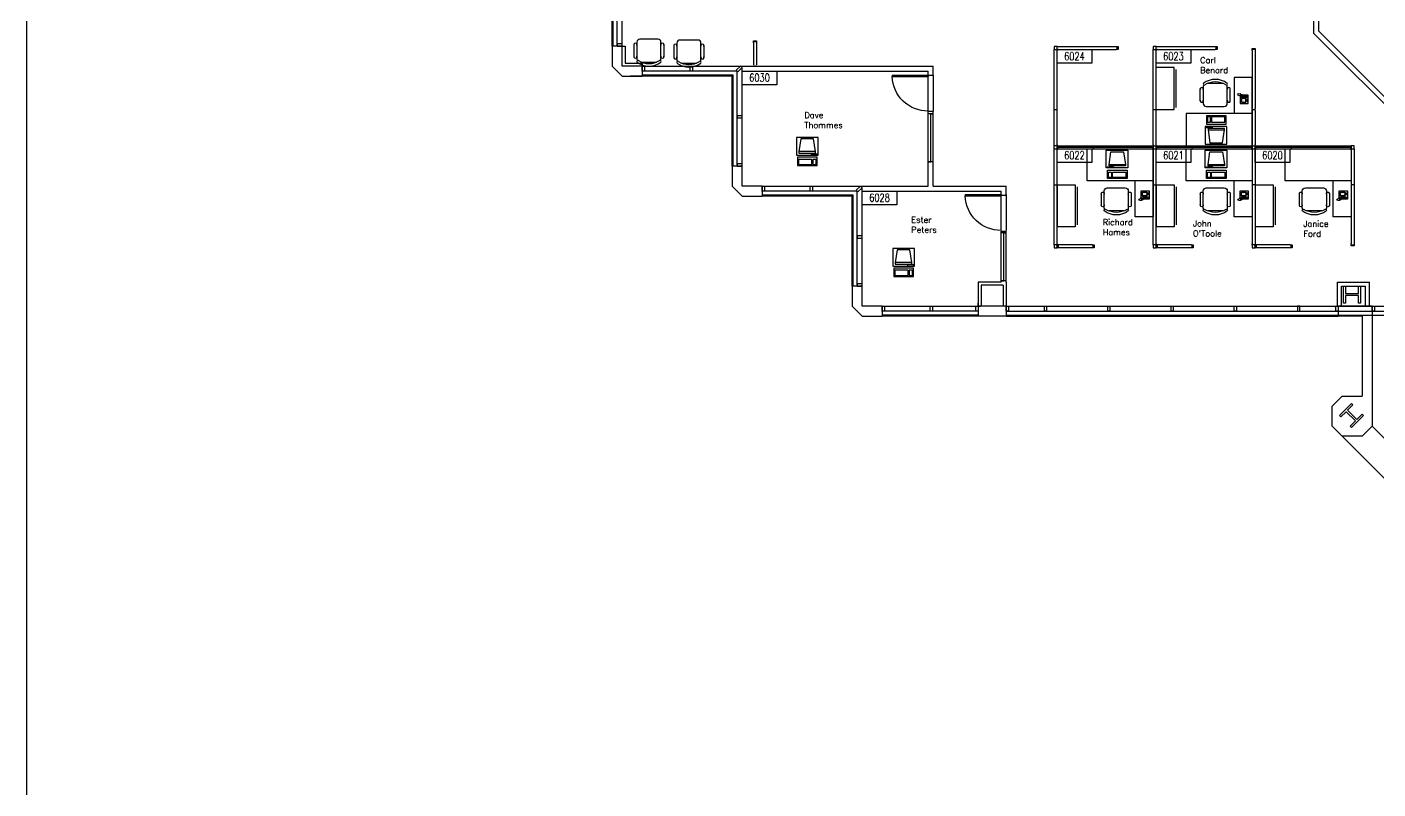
# Model space of a CAD drawing. Header units: inches. Extents: x 619 to 14864, y 611 to 3754.
# Drawn here: x 7994 to 9344, y 1973 to 2735 of the extents above; entities that cross this region are included whole.
import ezdxf
from ezdxf.enums import TextEntityAlignment as Align

# ---------------------------------------------------------------- set-up
doc = ezdxf.new("R2010")
doc.units = ezdxf.units.IN
doc.header["$MEASUREMENT"] = 0
doc.layers.get('0').update_dxf_attribs({"linetype": 'CONTINUOUS'})
for name, color, linetype in [('CHAIRS', 4, 'CONTINUOUS'), ('CPU', 6, 'CONTINUOUS'), ('E-B-FURR', 6, 'CONTINUOUS'), ('E-B-GLAZ', 8, 'CONTINUOUS'), ('E-B-MULL', 8, 'CONTINUOUS'), ('E-B-SHEL', 2, 'CONTINUOUS'), ('E-C-HEAD', 5, 'CONTINUOUS'), ('E-F-DOOR', 3, 'CONTINUOUS'), ('E-F-SILL', 8, 'CONTINUOUS'), ('E-S-COLM', 8, 'CONTINUOUS'), ('EMPLOYEE', 1, 'CONTINUOUS'), ('Frame', 10, 'CONTINUOUS'), ('FURNITURE', 3, 'CONTINUOUS'), ('PANELS_201', 6, 'CONTINUOUS'), ('PHONES', 4, 'CONTINUOUS'), ('RMNUM', 40, 'CONTINUOUS')]:
    doc.layers.add(name, color=color, linetype=linetype)
doc.styles.add('ARCHITXT', font='simplex.shx')
doc.styles.add('ROMANS', font='romans', dxfattribs={"width": 0.75, "height": 8})

# ---------------------------------------------------------------- blocks, each defined once
blk = doc.blocks.new('DR-36')
for p, q in [((0, 36), (0, 0)), ((0, 36), (1.5, 36)), ((1.5, 36), (1.5, 0)), ((0, 0), (1.5, 0))]:
    blk.add_line(p, q)
blk.add_arc((0, 0), 36, 0, 87.6141)
blk = doc.blocks.new('RMNUM')
at = {"layer": 'RMNUM'}
blk.add_lwpolyline([(-16.33354, 6.674702), (18.388073, 6.674702), (18.388073, -6.982766), (-16.33354, -6.982766), (-16.33354, 6.674702)], dxfattribs=at)
at = {"layer": 'RMNUM', "style": 'ROMANS', "width": 0.75}
blk.add_attdef('NUMBER', text='', height=8, dxfattribs=at).set_placement((1.027267, 0.114097), align=Align.MIDDLE_CENTER)
blk = doc.blocks.new('DESK2')
for p, q in [((33, 0), (-33, 0)), ((-33, 0), (-33, -68)), ((33, -32), (33, 0)), ((-33, -32), (33, -32)), ((-15, -68), (-15, -32)), ((-33, -68), (-15, -68))]:
    blk.add_line(p, q)
blk = doc.blocks.new('CHAIR7')
for p, q in [((5.1, 15), (17.9, 15)), ((0, 9), (0, -9)), ((20, 12), (3, 12)), ((23, -7.4), (23, 7.4)), ((3, -12), (20, -12)), ((5.1, -15), (17.9, -15))]:
    blk.add_line(p, q)
for centre, radius, start, end in [((5.6, 13.5), 1.56, 73.7398, 286.2602), ((17.4, 13.5), 1.56, 253.7398, 106.2602), ((3, 9), 3, 90, 180), ((20, 9), 3, 62.4156, 90), ((22.3, 11.1), 1.1, 53.3099, 212.0274), ((4.8, 0), 19.6, 327.5758, 32.4242), ((7, 0), 20, 323.1301, 36.8699), ((3, -9), 3, 180, 270), ((5.6, -13.5), 1.56, 73.7398, 286.2602), ((17.4, -13.5), 1.56, 253.7398, 106.2602), ((20, -9), 3, 270, 297.5844), ((22.3, -11.1), 1.1, 147.9726, 306.6901)]:
    blk.add_arc(centre, radius, start, end)
blk = doc.blocks.new('RECTANG')
for p, q in [((1, 1), (0, 1)), ((0, 1), (0, 0)), ((1, 0), (1, 1)), ((0, 0), (1, 0))]:
    blk.add_line(p, q)
blk = doc.blocks.new('IBMAT', base_point=(61, 306))
for p, q in [((75, 307), (75, 306)), ((81, 307), (75, 307)), ((81, 306), (81, 307))]:
    blk.add_line(p, q)
at = {"xscale": 21, "yscale": 17, "zscale": 21}
blk.add_blockref('RECTANG', (61, 306), dxfattribs=at)
blk = doc.blocks.new('KEYBOARD', base_point=(60, 294))
for p, xscale, yscale, zscale in [((60, 294), 19, 8, 19), ((61, 295), 13, 5, 13), ((75, 295), 3, 5, 3)]:
    blk.add_blockref('RECTANG', p, dxfattribs=dict(xscale=xscale, yscale=yscale, zscale=zscale))
blk = doc.blocks.new('COMPUTER')
for p, q in [((-6.6, 16.2), (-8.5, 3.5)), ((6.1, 16.2), (-6.6, 16.2)), ((8, 3.5), (6.1, 16.2)), ((-8.5, 3.5), (-8.5, 2)), ((8, 3.5), (-8.5, 3.5)), ((-8.5, 2), (8, 2)), ((8, 2), (8, 3.5))]:
    blk.add_line(p, q)
at = {"xscale": 1.033846153846154, "yscale": 1.033846153846154, "zscale": 1.033846153846154}
for name, p in [('IBMAT', (-10.9, 0)), ('KEYBOARD', (-10, -10.5))]:
    blk.add_blockref(name, p, dxfattribs=at)
blk = doc.blocks.new('FC42X18D')
for p, q in [((-21, 0), (-21, -18)), ((-21, 0), (21, 0)), ((21, -18), (21, 0)), ((-21, -18), (21, -18)), ((-19, -20), (19, -20))]:
    blk.add_line(p, q)
blk = doc.blocks.new('FNPHONE')
for p, q in [((-9.1, 0.2), (-9.7, 0)), ((-8.9, 0.6), (-9.5, 0.4)), ((-8.7, 1), (-9.3, 0.8)), ((-8.5, 1.4), (-9.1, 1.2)), ((-8.3, 1.8), (-8.9, 1.6)), ((-7.1, 0.6), (-7.5, -0.6)), ((-7.3, 6.5), (-7.3, 1.5)), ((-6.3, 6.5), (-6.3, 1.5)), ((-3.9, 4.8), (-3.9, 4.8)), ((-3.9, 3.9), (-3.9, 3.9)), ((-3.9, 3), (-3.9, 3)), ((-3.9, 2), (-3.9, 2)), ((-2.9, 4.8), (-2.9, 4.8)), ((-2.9, 3.9), (-2.9, 3.9)), ((-2.9, 3), (-2.9, 3)), ((-2.9, 2), (-2.9, 2)), ((-2, 4.8), (-2, 4.8)), ((-2, 3.9), (-2, 3.9)), ((-2, 3), (-2, 3)), ((-2, 2), (-2, 2)), ((-9.3, -0.2), (-9.9, -0.4)), ((-9.3, -0.6), (-9.9, -0.8)), ((-9.3, -1), (-9.9, -1.2)), ((-9.3, -1.4), (-9.9, -1.6)), ((-9.1, -1.8), (-9.7, -2)), ((-8.9, -2.2), (-9.5, -2.4)), ((-8.4, -2.5), (-9, -2.7)), ((-7.9, -2), (-8.5, -2.2)), ((-7.7, -1.6), (-8.3, -1.8)), ((-7.5, -1.2), (-8.1, -1.4)), ((-7.3, -0.8), (-7.9, -1))]:
    blk.add_line(p, q)
for centre, start, end in [((-6.8, 6.5), 298.4915, 241.5085), ((-6.8, 1.5), 118.4915, 61.5085)]:
    blk.add_arc(centre, 1.05, start, end)
for p, xscale, yscale, zscale in [((-8.2, 0), 8.20528234483245, 8.104073169521023, 8.20528234483245), ((-4.8, 1.3), 3.75, 4.375, 3.75), ((-4, 6.7), 2.03125, 0.46875, 2.03125)]:
    blk.add_blockref('RECTANG', p, dxfattribs=dict(xscale=xscale, yscale=yscale, zscale=zscale))

msp = doc.modelspace()

# ---------------------------------------------------------------- linework, layer by layer
at = {"layer": 'E-B-FURR'}
for p, q in [((8588.7, 2716), (8588.7, 3347)), ((9280, 2836.6), (9280, 2729)), ((9285, 2831.6), (9285, 2731.1)), ((9280, 2729), (9386.6, 2622.5)), ((9285, 2731.1), (9390.1, 2626)), ((8608.6, 2696), (8707, 2696)), ((8707.3, 2696), (8899.6, 2696)), ((8708.6, 2596), (8708.6, 2694.4)), ((8708.6, 2691), (8894.6, 2691)), ((8894.6, 2687), (8894.6, 2691)), ((8899.6, 2687), (8899.6, 2696)), ((8894.6, 2687), (8899.6, 2687)), ((8894.6, 2576), (8894.6, 2651)), ((8894.6, 2651), (8899.6, 2651)), ((8899.6, 2576), (8899.6, 2651)), ((8728.6, 2576), (8827, 2576)), ((8827, 2576), (8894.6, 2576)), ((8828.6, 2476), (8828.6, 2574.4)), ((8828.6, 2571), (8967.6, 2571)), ((8899.6, 2576), (8972.6, 2576)), ((8967.6, 2567), (8967.6, 2571)), ((8967.6, 2567), (8972.6, 2567)), ((8972.6, 2567), (8972.6, 2576)), ((8967.6, 2480), (8967.6, 2531)), ((8967.6, 2531), (8972.6, 2531)), ((8972.6, 2480), (8972.6, 2531)), ((8944.6, 2480), (8944.6, 2456)), ((8967.6, 2480), (8944.6, 2480)), ((8947.6, 2477), (8947.6, 2456)), ((8969.6, 2477), (8947.6, 2477)), ((8969.6, 2477), (8969.6, 2456)), ((8972.6, 2480), (8972.6, 2456)), ((9304, 2456), (9304, 2480)), ((9304, 2480), (9336, 2480)), ((9308, 2456), (9308, 2476)), ((9308, 2476), (9332, 2476)), ((9332, 2456), (9332, 2476)), ((9336, 2456), (9336, 2480)), ((8848.6, 2456), (8947, 2456)), ((8972.6, 2456), (9421.4, 2456))]:
    msp.add_line(p, q, dxfattribs=at)
msp.add_lwpolyline([(8588.6, 2716), (8591.6, 2716), (8591.6, 2699), (8608.6, 2699), (8608.6, 2696)], dxfattribs=at)
at = {"layer": 'E-B-GLAZ'}
for p, q in [((8578.6, 2716), (8578.6, 3347.1)), ((8579.6, 2716), (8579.6, 3347.1)), ((8583.6, 2716), (8583.6, 3347)), ((8703.6, 2691), (8608.6, 2691)), ((8703.6, 2596), (8703.6, 2691)), ((8691, 2686), (8597, 2686)), ((8699.6, 2687), (8608.6, 2687)), ((8698.6, 2686), (8608.6, 2686)), ((8698.6, 2596), (8698.6, 2686)), ((8699.6, 2596), (8699.6, 2687)), ((8823.6, 2571), (8728.6, 2571)), ((8819.6, 2567), (8728.6, 2567)), ((8819.6, 2476), (8819.6, 2567)), ((8823.6, 2476), (8823.6, 2571)), ((8818.6, 2566), (8728.6, 2566)), ((8818.6, 2476), (8818.6, 2566)), ((8944.6, 2451), (8848.6, 2451)), ((8944.6, 2447), (8848.6, 2447)), ((8944.6, 2446), (8848.6, 2446)), ((8972.6, 2451), (9423.6, 2451)), ((8972.6, 2447), (9423.6, 2447)), ((8972.6, 2446), (9304.6, 2446))]:
    msp.add_line(p, q, dxfattribs=at)
for points in [[(8899.6, 2600.1), (8894.6, 2600.1), (8897.2, 2600.1), (8897.2, 2648.1), (8899.6, 2648.1), (8894.6, 2648.1)], [(8972.7, 2481.2), (8967.7, 2481.2), (8970.4, 2481.2), (8970.4, 2529.2), (8972.7, 2529.2), (8967.7, 2529.2)]]:
    msp.add_lwpolyline(points, dxfattribs=at)
at = {"layer": 'E-B-MULL'}
for points in [[(8583.6, 2716), (8588.6, 2716), (8588.6, 2718.2), (8583.6, 2718.2)], [(8608.6, 2691), (8608.6, 2696), (8610.9, 2696), (8610.9, 2691)], [(8656.7, 2691), (8656.7, 2696), (8659, 2696), (8659, 2691)], [(8704.4, 2690.2), (8708.6, 2694.4), (8707, 2696), (8702.8, 2691.8)], [(8704.4, 2690.2), (8708.6, 2694.4), (8707, 2696), (8702.8, 2691.8)], [(8703.6, 2644.1), (8708.6, 2644.1), (8708.6, 2646.3), (8703.6, 2646.3)], [(8703.6, 2596), (8708.6, 2596), (8708.6, 2598.2), (8703.6, 2598.2)], [(8728.6, 2571), (8728.6, 2576), (8730.9, 2576), (8730.9, 2571)], [(8776.7, 2571), (8776.7, 2576), (8779, 2576), (8779, 2571)], [(8824.4, 2570.2), (8828.6, 2574.4), (8827, 2576), (8822.8, 2571.8)], [(8823.6, 2524.1), (8828.6, 2524.1), (8828.6, 2526.3), (8823.6, 2526.3)], [(8823.6, 2476), (8828.6, 2476), (8828.6, 2478.2), (8823.6, 2478.2)], [(8848.6, 2451), (8848.6, 2456), (8850.9, 2456), (8850.9, 2451)], [(8896.7, 2451), (8896.7, 2456), (8899, 2456), (8899, 2451)], [(8942.4, 2451), (8942.4, 2456), (8944.6, 2456), (8944.6, 2451)], [(8972.6, 2451), (8972.6, 2456), (8974.9, 2456), (8974.9, 2451)], [(9010.9, 2451), (9010.9, 2456), (9013.1, 2456), (9013.1, 2451)], [(9074.2, 2451), (9074.2, 2456), (9076.4, 2456), (9076.4, 2451)], [(9137.5, 2451), (9137.5, 2456), (9139.8, 2456), (9139.8, 2451)], [(9200.8, 2451), (9200.8, 2456), (9203.1, 2456), (9203.1, 2451)], [(9266.4, 2451), (9266.4, 2456), (9264.1, 2456), (9264.1, 2451)], [(9302.4, 2451), (9302.4, 2456), (9304.6, 2456), (9304.6, 2451)], [(9338.6, 2451), (9338.6, 2456), (9340.9, 2456), (9340.9, 2451)]]:
    msp.add_lwpolyline(points, close=True, dxfattribs=at)
at = {"layer": 'E-B-SHEL'}
for p, q in [((8578.6, 2716), (8578.6, 2696)), ((8588.6, 2716), (8578.6, 2716)), ((8588.6, 2696), (8588.6, 2716)), ((8578.6, 2696), (8588.6, 2686)), ((8608.6, 2696), (8588.6, 2696)), ((8608.6, 2696), (8608.6, 2686)), ((8588.6, 2686), (8608.6, 2686)), ((8708.6, 2596), (8698.6, 2596)), ((8698.6, 2596), (8698.6, 2576)), ((8708.6, 2576), (8708.6, 2596)), ((8698.6, 2576), (8708.6, 2566)), ((8728.6, 2576), (8708.6, 2576)), ((8728.6, 2576), (8728.6, 2566)), ((8708.6, 2566), (8728.6, 2566)), ((8828.6, 2476), (8818.6, 2476)), ((8818.6, 2476), (8818.6, 2456)), ((8828.6, 2456), (8828.6, 2476)), ((8818.6, 2456), (8828.6, 2446)), ((8848.6, 2456), (8828.6, 2456)), ((8828.6, 2446), (8848.6, 2446)), ((8848.6, 2456), (8848.6, 2446)), ((8972.6, 2456), (8944.6, 2456)), ((8944.6, 2456), (8944.6, 2446)), ((8972.6, 2446), (8944.6, 2446)), ((8972.6, 2456), (8972.6, 2446)), ((9304.6, 2456), (9304.6, 2446)), ((9338.6, 2456), (9304.6, 2456)), ((9328.6, 2446), (9304.6, 2446)), ((9328.6, 2446), (9328.6, 2366)), ((9338.6, 2456), (9338.6, 2336)), ((9298.6, 2356), (9308.6, 2366)), ((9308.6, 2366), (9328.6, 2366)), ((9298.6, 2336), (9298.6, 2356)), ((9710.6, 1924), (9298.6, 2336)), ((9328.6, 2326), (9308.6, 2326)), ((9338.6, 2336), (9328.6, 2326)), ((9710.7, 1964), (9338.6, 2336))]:
    msp.add_line(p, q, dxfattribs=at)
at = {"layer": 'E-C-HEAD'}
for p, q in [((8894.6, 2651), (8894.6, 2687)), ((8899.6, 2687), (8899.6, 2651)), ((8967.6, 2531.6), (8967.6, 2567.6)), ((8972.6, 2567.6), (8972.6, 2531.6))]:
    msp.add_line(p, q, dxfattribs=at)
at = {"layer": 'E-F-SILL'}
msp.add_lwpolyline([(8944.6, 2456), (8944.6, 2456), (8944.6, 2459), (8944.6, 2459)], dxfattribs=at)
at = {"layer": 'E-S-COLM'}
for points in [[(9325.1, 2476), (9327.1, 2476), (9327.1, 2459), (9325.1, 2459), (9325.1, 2466.5), (9312.1, 2466.5), (9312.1, 2459), (9310.1, 2459), (9310.1, 2476), (9312.1, 2476), (9312.1, 2468.5), (9325.1, 2468.5)], [(9307.4, 2345.2), (9306, 2346.6), (9318, 2358.6), (9319.4, 2357.2), (9314.1, 2351.9), (9323.3, 2342.7), (9328.6, 2348), (9330, 2346.6), (9318, 2334.6), (9316.6, 2336), (9321.9, 2341.3), (9312.7, 2350.5)]]:
    msp.add_lwpolyline(points, close=True, dxfattribs=at)
at = {"layer": 'Frame', "lineweight": -3}
msp.add_lwpolyline([(7993.6, 3753.9), (10937.7, 3753.9), (10937.7, 610.7), (7993.6, 610.7)], close=True, dxfattribs=at)
at = {"layer": 'PANELS_201', "linetype": 'Continuous'}
for p, q in [((9023.6, 2514.4), (9023.6, 2517.4)), ((9122.6, 2514.4), (9122.6, 2517.4)), ((9221.6, 2514.4), (9221.6, 2517.4))]:
    msp.add_line(p, q, dxfattribs=at)
for points in [[(8720, 2719.1), (8720, 2720.1), (8720, 2721.1), (8723, 2721.1), (8723, 2719.1)], [(8723, 2720.1), (8720, 2720.1)], [(8720, 2719.1), (8720, 2697.1)], [(8723, 2719.1), (8723, 2697.1)], [(9023.6, 2715.4), (9020.6, 2715.4), (9020.6, 2712.4)], [(9024.6, 2712.4), (9023.6, 2712.4), (9023.6, 2715.4), (9024.6, 2715.4)], [(9024.6, 2715.4), (9082.6, 2715.4)], [(9082.6, 2715.4), (9083.6, 2715.4), (9084.6, 2715.4), (9084.6, 2712.4), (9082.6, 2712.4)], [(9083.6, 2712.4), (9083.6, 2715.4)], [(9122.6, 2715.4), (9119.6, 2715.4), (9119.6, 2712.4)], [(9123.6, 2712.4), (9122.6, 2712.4), (9122.6, 2715.4), (9123.6, 2715.4)], [(9123.6, 2715.4), (9181.6, 2715.4)], [(9181.6, 2715.4), (9182.6, 2715.4), (9183.6, 2715.4), (9183.6, 2712.4), (9181.6, 2712.4)], [(9182.6, 2712.4), (9182.6, 2715.4)], [(9020.6, 2711.4), (9020.6, 2712.4), (9023.6, 2712.4), (9023.6, 2711.4)], [(9020.6, 2653.4), (9020.6, 2711.4)], [(9023.6, 2653.4), (9023.6, 2711.4)], [(9024.6, 2712.4), (9082.6, 2712.4)], [(9119.6, 2711.4), (9119.6, 2712.4), (9122.6, 2712.4), (9122.6, 2711.4)], [(9119.6, 2653.4), (9119.6, 2711.4)], [(9122.6, 2653.4), (9122.6, 2711.4)], [(9123.6, 2712.4), (9181.6, 2712.4)], [(9218.6, 2711.4), (9218.6, 2712.4), (9218.6, 2713.4), (9221.6, 2713.4), (9221.6, 2711.4)], [(9221.6, 2712.4), (9218.6, 2712.4)], [(9218.6, 2711.4), (9218.6, 2653.4)], [(9221.6, 2711.4), (9221.6, 2653.4)], [(8720, 2696.1), (8723, 2696.1), (8723, 2695.9), (8720, 2695.9), (8720, 2696.1)], [(9020.6, 2651.4), (9020.6, 2653.4)], [(9020.6, 2652.4), (9023.6, 2652.4)], [(9020.6, 2617.4), (9020.6, 2651.4)], [(9023.6, 2651.4), (9023.6, 2653.4)], [(9023.6, 2617.4), (9023.6, 2651.4)], [(9119.6, 2651.4), (9119.6, 2653.4)], [(9119.6, 2652.4), (9122.6, 2652.4)], [(9119.6, 2617.4), (9119.6, 2651.4)], [(9122.6, 2651.4), (9122.6, 2653.4)], [(9122.6, 2617.4), (9122.6, 2651.4)], [(9218.6, 2651.4), (9218.6, 2653.4)], [(9218.6, 2652.4), (9221.6, 2652.4)], [(9218.6, 2651.4), (9218.6, 2617.4)], [(9221.6, 2651.4), (9221.6, 2653.4)], [(9221.6, 2651.4), (9221.6, 2617.4)], [(9023.6, 2617.4), (9023.6, 2616.4), (9020.6, 2616.4), (9020.6, 2617.4)], [(9020.6, 2613.4), (9020.6, 2616.4)], [(9020.6, 2612.4), (9020.6, 2613.4), (9023.6, 2613.4), (9023.6, 2612.4)], [(9020.6, 2578.4), (9020.6, 2612.4)], [(9024.6, 2613.4), (9023.6, 2613.4), (9023.6, 2616.4), (9024.6, 2616.4)], [(9023.6, 2614.9), (9059.6, 2614.9)], [(9023.6, 2578.4), (9023.6, 2612.4)], [(9024.6, 2616.4), (9058.6, 2616.4)], [(9024.6, 2613.4), (9058.6, 2613.4)], [(9058.6, 2616.4), (9060.6, 2616.4)], [(9058.6, 2613.4), (9060.6, 2613.4)], [(9059.6, 2616.4), (9059.6, 2613.4)], [(9059.6, 2614.9), (9119.6, 2614.9)], [(9060.6, 2616.4), (9118.6, 2616.4)], [(9060.6, 2613.4), (9118.6, 2613.4)], [(9118.6, 2616.4), (9119.6, 2616.4), (9119.6, 2613.4), (9118.6, 2613.4)], [(9119.6, 2617.4), (9119.6, 2616.4), (9122.6, 2616.4), (9122.6, 2617.4)], [(9119.6, 2612.4), (9119.6, 2613.4), (9122.6, 2613.4), (9122.6, 2612.4)], [(9119.6, 2578.4), (9119.6, 2612.4)], [(9123.6, 2613.4), (9122.6, 2613.4), (9122.6, 2616.4), (9123.6, 2616.4)], [(9122.6, 2614.9), (9158.6, 2614.9)], [(9122.6, 2578.4), (9122.6, 2612.4)], [(9123.6, 2616.4), (9157.6, 2616.4)], [(9123.6, 2613.4), (9157.6, 2613.4)], [(9157.6, 2616.4), (9159.6, 2616.4)], [(9157.6, 2613.4), (9159.6, 2613.4)], [(9158.6, 2616.4), (9158.6, 2613.4)], [(9158.6, 2614.9), (9218.6, 2614.9)], [(9159.6, 2616.4), (9217.6, 2616.4)], [(9159.6, 2613.4), (9217.6, 2613.4)], [(9217.6, 2616.4), (9218.6, 2616.4), (9218.6, 2613.4), (9217.6, 2613.4)], [(9218.6, 2617.4), (9218.6, 2616.4), (9221.6, 2616.4), (9221.6, 2617.4)], [(9218.6, 2612.4), (9218.6, 2613.4), (9221.6, 2613.4), (9221.6, 2612.4)], [(9218.6, 2612.4), (9218.6, 2578.4)], [(9222.6, 2613.4), (9221.6, 2613.4), (9221.6, 2616.4), (9222.6, 2616.4)], [(9221.6, 2614.9), (9257.6, 2614.9)], [(9221.6, 2612.4), (9221.6, 2578.4)], [(9222.6, 2616.4), (9256.6, 2616.4)], [(9222.6, 2613.4), (9256.6, 2613.4)], [(9256.6, 2616.4), (9258.6, 2616.4)], [(9256.6, 2613.4), (9258.6, 2613.4)], [(9257.6, 2616.4), (9257.6, 2613.4)], [(9257.6, 2614.9), (9317.6, 2614.9)], [(9258.6, 2616.4), (9316.6, 2616.4)], [(9258.6, 2613.4), (9316.6, 2613.4)], [(9316.6, 2616.4), (9317.6, 2616.4), (9317.6, 2613.4), (9316.6, 2613.4)], [(9320.6, 2613.4), (9320.6, 2616.4), (9317.6, 2616.4)], [(9317.6, 2612.4), (9317.6, 2613.4), (9320.6, 2613.4), (9320.6, 2612.4)], [(9317.6, 2612.4), (9317.6, 2578.4)], [(9320.6, 2612.4), (9320.6, 2578.4)], [(9020.6, 2576.4), (9020.6, 2578.4)], [(9020.6, 2577.4), (9023.6, 2577.4)], [(9020.6, 2518.4), (9020.6, 2576.4)], [(9023.6, 2576.4), (9023.6, 2578.4)], [(9023.6, 2518.4), (9023.6, 2576.4)], [(9119.6, 2576.4), (9119.6, 2578.4)], [(9119.6, 2577.4), (9122.6, 2577.4)], [(9119.6, 2518.4), (9119.6, 2576.4)], [(9122.6, 2576.4), (9122.6, 2578.4)], [(9122.6, 2518.4), (9122.6, 2576.4)], [(9218.6, 2578.4), (9218.6, 2576.4)], [(9221.6, 2577.4), (9218.6, 2577.4)], [(9218.6, 2576.4), (9218.6, 2518.4)], [(9221.6, 2578.4), (9221.6, 2576.4)], [(9221.6, 2576.4), (9221.6, 2518.4)], [(9317.6, 2578.4), (9317.6, 2576.4)], [(9320.6, 2577.4), (9317.6, 2577.4)], [(9317.6, 2576.4), (9317.6, 2518.4)], [(9320.6, 2578.4), (9320.6, 2576.4)], [(9320.6, 2576.4), (9320.6, 2518.4)], [(9023.6, 2518.4), (9023.6, 2517.4), (9020.6, 2517.4), (9020.6, 2518.4)], [(9020.6, 2517.4), (9020.6, 2514.4), (9023.6, 2514.4)], [(9022.6, 2517.4), (9023.6, 2517.4), (9024.6, 2517.4), (9024.6, 2514.4), (9022.6, 2514.4)], [(9024.6, 2514.4), (9023.6, 2514.4), (9023.6, 2517.4), (9024.6, 2517.4)], [(9058.6, 2517.4), (9024.6, 2517.4)], [(9058.6, 2514.4), (9024.6, 2514.4)], [(9058.6, 2517.4), (9059.6, 2517.4), (9060.6, 2517.4), (9060.6, 2514.4), (9058.6, 2514.4)], [(9059.6, 2514.4), (9059.6, 2517.4)], [(9122.6, 2518.4), (9122.6, 2517.4), (9119.6, 2517.4), (9119.6, 2518.4)], [(9119.6, 2517.4), (9119.6, 2514.4), (9122.6, 2514.4)], [(9121.6, 2517.4), (9122.6, 2517.4), (9123.6, 2517.4), (9123.6, 2514.4), (9121.6, 2514.4)], [(9123.6, 2514.4), (9122.6, 2514.4), (9122.6, 2517.4), (9123.6, 2517.4)], [(9157.6, 2517.4), (9123.6, 2517.4)], [(9157.6, 2514.4), (9123.6, 2514.4)], [(9157.6, 2517.4), (9158.6, 2517.4), (9159.6, 2517.4), (9159.6, 2514.4), (9157.6, 2514.4)], [(9158.6, 2514.4), (9158.6, 2517.4)], [(9221.6, 2518.4), (9221.6, 2517.4), (9218.6, 2517.4), (9218.6, 2518.4)], [(9218.6, 2517.4), (9218.6, 2514.4), (9221.6, 2514.4)], [(9220.6, 2517.4), (9221.6, 2517.4), (9222.6, 2517.4), (9222.6, 2514.4), (9220.6, 2514.4)], [(9222.6, 2514.4), (9221.6, 2514.4), (9221.6, 2517.4), (9222.6, 2517.4)], [(9256.6, 2517.4), (9222.6, 2517.4)], [(9256.6, 2514.4), (9222.6, 2514.4)], [(9256.6, 2517.4), (9257.6, 2517.4), (9258.6, 2517.4), (9258.6, 2514.4), (9256.6, 2514.4)], [(9257.6, 2514.4), (9257.6, 2517.4)], [(9320.6, 2518.4), (9320.6, 2517.4), (9320.6, 2516.4), (9317.6, 2516.4), (9317.6, 2518.4)], [(9317.6, 2517.4), (9320.6, 2517.4)]]:
    msp.add_lwpolyline(points, dxfattribs=at)

# ---------------------------------------------------------------- block references
for p, values in [((9039.9, 2705.7), {'NUMBER': '6024'}), ((9138.9, 2705.7), {'NUMBER': '6023'}), ((8725, 2684.3), {'NUMBER': '6030'}), ((9039.9, 2606.7), {'NUMBER': '6022'}), ((9138.9, 2606.7), {'NUMBER': '6021'}), ((9237.9, 2606.7), {'NUMBER': '6020'}), ((8845, 2564.3), {'NUMBER': '6028'})]:
    msp.add_blockref('RMNUM', p).add_auto_attribs(values)
at = {"layer": 'CHAIRS', "lineweight": -3}
for p, rotation in [((8615.5, 2722.9), 270), ((8655.5, 2722), 270), ((9181.8, 2655.7), 89.99999999999999)]:
    msp.add_blockref('CHAIR7', p, dxfattribs=dict(at, rotation=rotation))
at = {"layer": 'CHAIRS', "lineweight": -3, "xscale": -1, "rotation": 90}
for p in [(9082.8, 2574.1), (9181.8, 2574.1), (9280.8, 2574.1)]:
    msp.add_blockref('CHAIR7', p, dxfattribs=at)
at = {"layer": 'CPU', "lineweight": -3, "rotation": 180}
msp.add_blockref('COMPUTER', (9182.5, 2635.6), dxfattribs=at)
at = {"layer": 'CPU', "lineweight": -3}
for p in [(8774, 2607), (8870.3, 2496.1)]:
    msp.add_blockref('COMPUTER', p, dxfattribs=at)
at = {"layer": 'CPU', "lineweight": -3, "xscale": -1}
for p in [(9083.5, 2594.2), (9182.5, 2594.2)]:
    msp.add_blockref('COMPUTER', p, dxfattribs=at)
at = {"layer": 'E-F-DOOR', "xscale": -1, "rotation": 90}
for p in [(8894.6, 2686.9), (8967.6, 2567.6)]:
    msp.add_blockref('DR-36', p, dxfattribs=at)
at = {"layer": 'FURNITURE', "lineweight": -3}
for name, p, rotation in [('FC42X18D', (9122.6, 2673.4), 89.99999999999999), ('DESK2', (9185.6, 2616.4), 180)]:
    msp.add_blockref(name, p, dxfattribs=dict(at, rotation=rotation))
at = {"layer": 'FURNITURE', "lineweight": -3, "xscale": -1}
for p in [(9086.6, 2613.4), (9185.6, 2613.4), (9284.6, 2613.4)]:
    msp.add_blockref('DESK2', p, dxfattribs=at)
at = {"layer": 'FURNITURE', "lineweight": -3, "xscale": -1, "rotation": 90}
for p in [(9023.6, 2556.4), (9122.6, 2556.4), (9221.6, 2556.4)]:
    msp.add_blockref('FC42X18D', p, dxfattribs=at)
at = {"layer": 'PHONES', "lineweight": -3, "rotation": 270}
msp.add_blockref('FNPHONE', (9206.7, 2658.7), dxfattribs=at)
at = {"layer": 'PHONES', "lineweight": -3, "xscale": -1, "rotation": 270}
for p in [(9107.7, 2571.1), (9206.7, 2571.1), (9305.7, 2571.1)]:
    msp.add_blockref('FNPHONE', p, dxfattribs=at)

# ---------------------------------------------------------------- texts
at = {"layer": 'EMPLOYEE', "lineweight": -3, "char_height": 6, "attachment_point": 1, "style": 'ARCHITXT'}
for s, insert, width in [('\\A1;Carl\\PBenard', (9166.6, 2704.8), 25.809), ('\\A1;Dave\\PThommes', (8770.9, 2650), 36.741), ('\\A1;Ester\\PPeters', (8877.8, 2545.3), 23.255), ('\\A1;Richard\\PHames', (9069.2, 2542.9), 27.618), ("\\A1;John\\PO'Toole", (9159.4, 2541.7), 28.334), ('\\A1;Janice\\PFord', (9269.8, 2541.4), 23.656)]:
    msp.add_mtext(s, dxfattribs=dict(at, insert=insert, width=width))

doc.saveas('drawing.dxf')
